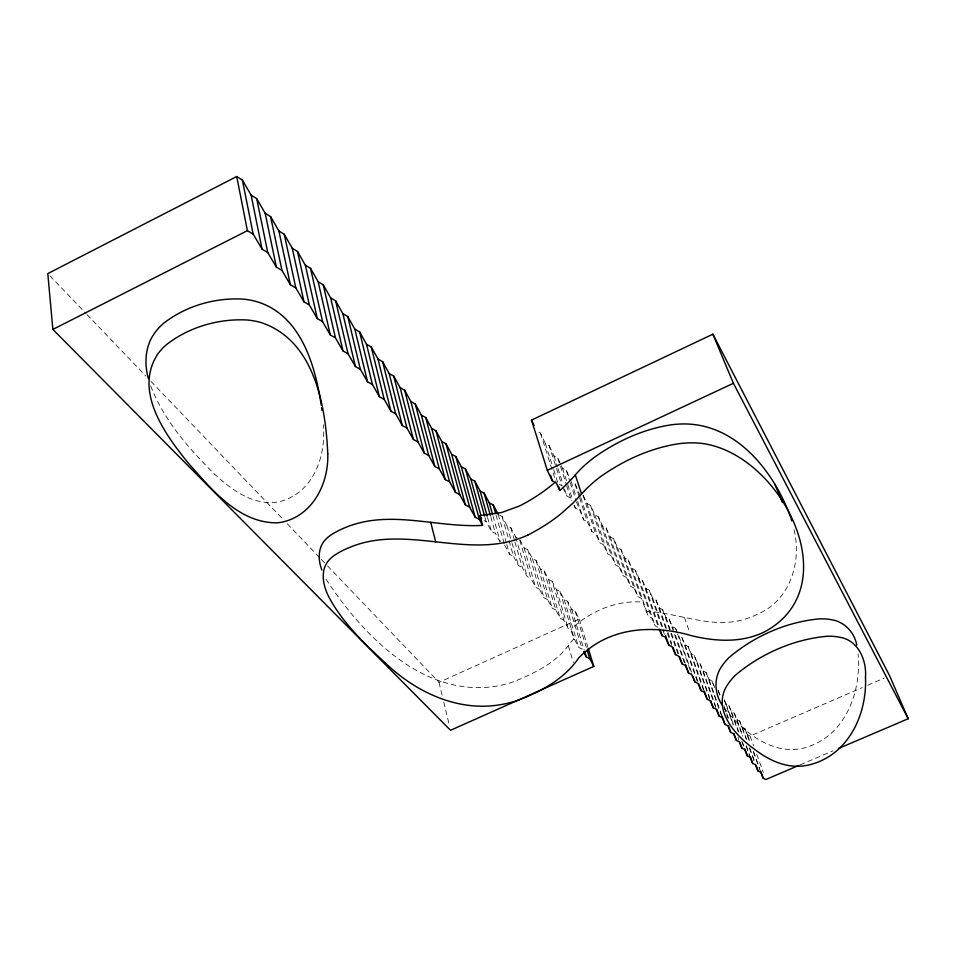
<?xml version="1.0" encoding="UTF-8"?>
<svg xmlns="http://www.w3.org/2000/svg" width="956" height="956" viewBox="0 0 956 956"><rect width="100%" height="100%" fill="white"/><g stroke="black" fill="none" stroke-linecap="round" stroke-linejoin="round"><path stroke-width="0.72" stroke-dasharray="4.78 3.58" d="M499.51 515.081L502.079 516.443L507.015 525.764L510.815 527.76L515.631 536.913L519.383 538.849L524.091 547.848L527.784 549.748L532.408 558.579L536.041 560.443L540.558 569.119L544.155 570.947L548.565 579.467L552.114 581.26L563.825 620.121L568.139 628.367L570.899 629.705L573.72 639.002L572.907 639.875A65.139 36.352 -17.9 0 0 568.318 645.659C555.077 663.309 534.296 673.263 514.364 681.449A60.348 34.583 -15.2 0 1 496.738 686.085C423.15 698.346 362.336 634.868 325.649 578.655M327.526 565.856L438.995 682.321L579.205 619.058L575.154 611.099L571.748 609.426L567.613 601.324L564.16 599.615L559.929 591.382L556.44 589.625L552.114 581.26M724.349 699.912L726.01 703.915L728.783 705.253L731.495 711.814L734.232 713.128L736.885 719.605L739.597 720.884L742.203 727.265L744.879 728.532L747.437 734.806L750.09 736.048L862.264 687.591M867.737 685.237L884.157 678.139M800.1 764.872L832.939 750.854M583.244 495.351L586.96 503.465L590.581 505.497L594.823 514.794L598.396 516.79L602.543 525.92L606.056 527.867L610.107 536.83L613.585 538.742L617.54 547.549L620.97 549.425L624.842 558.077L628.223 559.905L632.012 568.414L635.358 570.206L639.062 578.571L642.348 580.328L658.469 627.554L655.147 625.857L651.478 617.66L648.096 615.927L642.922 602.125C620.014 600.189 597.404 608.47 579.276 622.189A62.283 35.049 -17.8 0 0 570.899 629.705M646.041 611.35C680.039 612.832 713.953 630.458 747.867 618.173A43.02 24.199 -20.6 0 0 758.192 613.895C791.293 599.591 802.514 559.427 793.277 526.732M559.929 591.382L574.484 639.361L578.703 647.427L582.192 649.088L567.613 601.324M573.72 639.002L574.484 639.361M544.155 570.947L555.83 609.988L560.24 618.389L563.825 620.121M536.041 560.443L547.692 599.675L552.198 608.219L555.83 609.988M527.784 549.748L539.399 589.159L544.012 597.859L547.692 599.675M691.475 672.14L678.832 635.907L681.879 637.461L685.07 644.906L688.081 646.423L691.212 653.749L694.187 655.242L697.247 662.448L700.186 663.918L703.186 671.016L706.09 672.462L709.029 679.441L711.897 680.851L714.777 687.734M519.789 540.271L530.95 578.44L535.671 587.307L539.399 589.159M514.926 541.956L522.335 567.529L527.162 576.552L530.95 578.44M502.079 516.443L513.551 556.392L518.499 565.582L522.335 567.529M504.601 545.04L509.656 554.408L513.551 556.392M642.348 580.328L645.981 588.538L649.232 590.258L652.781 598.348L655.983 600.033L659.461 607.98L662.628 609.629L666.021 617.445L669.152 619.07L672.486 626.754L675.569 628.343L677.744 633.386M484.991 517.471L486.162 521.665L491.456 531.393L495.471 533.472L500 541.825M484.13 520.602L486.162 521.665M620.97 549.425L633.959 588.024L637.807 596.556L641.225 598.337L642.922 602.125M613.585 538.742L626.562 577.52L630.506 586.207L633.959 588.024M606.056 527.867L619.034 566.812L623.061 575.655L626.562 577.52M598.396 516.79L611.35 555.914L615.473 564.912L619.034 566.812M590.581 505.497L603.523 544.789L607.741 553.966L611.35 555.914M583.088 495.411L595.552 533.46L599.866 542.805L603.523 544.789M579.587 497.849L587.414 521.916L591.836 531.44L595.552 533.46M576.456 501.9L583.65 519.837L587.414 521.916M574.138 505.533L575.297 508.006L579.121 510.134M562.63 487.118L566.788 495.949L570.66 498.112L571.819 500.586M559.081 484.19L562.032 485.863L549.222 445.711L545.326 443.441L540.451 433.044L536.507 430.714M561.303 465.644L562.475 468.153L566.251 470.328L570.792 480.151M549.222 445.711L553.978 455.916L557.814 458.139L560.73 464.401M49.867 275.758L85.992 313.496M87.02 314.584L145.862 376.055M151.024 381.444L283.143 519.478M287.266 523.792L320.296 558.304M321.324 559.38L326.486 564.781M724.098 708.026C741.438 729.476 766.533 751.643 796.073 749.396A31.429 15.595 -20.3 0 0 800.017 748.859L801.331 748.608A27.7 13.719 -20.2 0 0 809.194 746.385C846.395 733.3 861.464 690.579 858.082 654.059M718.183 690.471L720.442 695.884M750.09 736.048L753.651 745.859M756.71 754.26L763.342 772.472M747.437 734.806L749.982 741.82M753.543 751.643L759.662 768.469M744.879 728.532L749.827 742.167M753.292 751.703L760.223 770.799M742.203 727.265L747.15 740.912M749.612 747.735L755.049 762.757M739.597 720.884L746.05 738.701M749.516 748.285L755.467 764.728M736.885 719.605L742.824 736.06M746.289 745.668L749.767 755.264M734.232 713.128L742.681 736.526M746.146 746.17L750.125 757.176M731.495 711.814L738.928 732.487M742.406 742.143L743.888 746.278M728.783 705.253L738.235 731.531M741.713 741.211L744.7 749.504M726.01 703.915L733.455 724.684M737.924 737.148L738.928 739.92M724.242 700.031L733.204 725.042M723.919 705.624L729.392 720.932M718.123 690.519L720.119 696.099M724.11 707.261L728.102 718.434M711.897 680.851L714.395 687.866M709.029 679.441L721.505 714.55M706.09 672.462L722.103 717.55M684.436 617.492L689.826 632.717M703.186 671.016L715.781 706.592M150.713 385.973C163.918 420.174 188.726 448.507 214.419 474.057C230.456 488.671 250.066 503.657 272.962 502.569A28.023 18.475 -9.5 0 0 281.996 500.968C313.843 491.492 326.355 455.092 323.248 424.751M700.186 663.918L716.223 709.221M697.247 662.448L709.854 698.191M694.187 655.242L710.236 700.76M691.212 653.749L703.831 689.658M688.081 646.423L704.154 692.156M685.07 644.906L697.701 680.971M681.879 637.461L697.964 683.397M675.569 628.343L677.039 632.537M677.517 633.936L691.666 674.494M672.486 626.754L673.454 629.55M675.402 635.154L685.141 663.165M669.152 619.07L674.028 633.111M674.518 634.521L685.261 665.436M666.021 617.445L678.688 654.024M662.628 609.629L670.443 632.215M670.921 633.625L678.246 654.8M659.461 607.98L667.503 631.295M667.969 632.669L671.757 643.651M655.983 600.033L666.882 631.689M667.36 633.063L672.104 646.83M652.781 598.348L664.133 631.426M649.232 590.258L665.352 637.282M645.981 588.538L659.222 627.315M639.062 578.571L655.147 625.857M635.358 570.206L651.478 617.66M632.012 568.414L648.096 615.927M628.223 559.905L641.225 598.337M624.842 558.077L637.807 596.556M617.54 547.549L630.506 586.207M610.107 536.83L623.061 575.655M602.543 525.92L615.473 564.912M594.823 514.794L607.741 553.966M586.96 503.465L599.866 542.805M580.34 496.152L574.52 482.278L579.121 496.427M580.794 497.562L591.836 531.44M571.246 481.573L575.847 495.746M577.675 501.41L583.65 519.837M566.251 470.328L569.8 481.31M570.242 482.672L576.014 500.526M562.475 468.153L567.338 483.27M567.78 484.644L572.644 499.761M574.413 505.258L575.297 508.006M557.814 458.139L560.037 465.034M560.479 466.409L566.239 484.334M566.681 485.708L570.66 498.112M553.978 455.916L557.515 466.958M557.957 468.344L562.809 483.521M564.578 489.042L566.788 495.949M545.326 443.441L553.249 468.392M553.691 469.778L558.101 483.64M540.451 433.044L556.308 483.055M579.205 619.058L587.797 646.925M575.154 611.099L586.327 647.451M571.748 609.426L584.176 650.008M564.16 599.615L578.703 647.427M556.44 589.625L568.139 628.367M548.565 579.467L560.24 618.389M568.306 645.659L573.385 662.58M540.558 569.119L552.198 608.219M532.408 558.579L544.012 597.859M524.091 547.848L535.671 587.307M515.631 536.913L527.162 576.552M510.815 527.76L514.519 540.534M507.015 525.764L511.52 541.407M511.926 542.829L518.499 565.582M498.219 514.412L506.393 542.984M506.8 544.406L509.656 554.408M496.033 514.949L504.194 543.606M492.926 515.75L500.239 541.586M490.775 516.79L495.471 533.472M487.548 517.483L491.456 531.393M438.995 682.321L442.389 696.434M443.751 702.074L449.511 726.058"/><path stroke-width="1.43" d="M838.412 748.524L908.2 718.733L889.63 675.784L712.889 334.194L531.512 420.114L547.31 470.34L552.293 480.796L556.308 483.055L559.846 490.512L560.909 489.568A164.862 110.848 -14.7 0 0 575.297 474.893L578.141 471.75A102.997 63.562 -19.9 0 1 594.799 457.004C617.6 440.871 643.926 428.85 671.674 424.751A76.432 47.716 -20.3 0 1 686.241 423.962C737.901 425.324 774.491 472.646 790.708 517.447M584.427 490.894L573.014 503.083L560.586 514.113A145.659 95.959 -15.2 0 1 528.118 534.894M482.469 525.394L479.374 519.407L475.216 517.256L469.659 507.17L465.441 504.959L459.752 494.67L455.462 492.412L449.631 481.908L445.281 479.589L439.306 468.87L434.872 466.504L428.754 455.57L424.249 453.144L417.975 441.971L413.398 439.485L406.957 428.085L402.309 425.528L395.7 413.876L390.968 411.271L384.192 399.369L379.377 396.68L372.422 384.527L367.522 381.779L360.376 369.339L355.393 366.518L348.068 353.804L342.989 350.912L335.46 337.91L330.286 334.947L322.566 321.646L317.296 318.587L309.35 304.976L303.984 301.845L295.822 287.911L290.349 284.697L281.96 270.44L276.38 267.13L267.752 252.515L262.064 249.122L251.117 195.12L242.394 180.063L236.73 176.513L47.8 273.595L52.855 329.414L450.539 730.288L593.807 666.428L588.227 648.311M52.855 329.414L247.389 230.659L253.197 234.16L262.064 249.122M528.106 534.894C471.416 561.817 407.77 523.458 350.207 547.179A61.244 37.595 -12.4 0 0 335.962 554.313A30.269 18.785 -12 0 0 330.179 558.866C319.173 569.418 323.02 586.542 329.617 598.384C343.539 623.826 364.989 644.117 386.057 663.619C416.458 692.67 459.047 712.363 501.601 704.476A60.825 34.344 -15.3 0 0 519.359 699.804C542.088 690.961 564.721 678.569 578.715 657.943A62.941 34.619 -17.8 0 1 587.151 650.343C616.082 626.562 656.186 625.439 690.806 635.489C711.575 640.675 733.981 642.683 754.631 635.895A43.355 24.02 -20.5 0 0 765.039 631.605C852.453 583.734 774.91 443.847 693.566 442.855A77.089 47.453 -20.2 0 0 678.891 443.704C650.905 447.898 624.352 459.967 601.288 476.136A103.893 63.192 -19.9 0 0 584.427 490.894M547.31 470.34L733.407 383.284L908.2 718.733M798.738 765.457L765.899 779.487L763.223 778.292L760.725 772.161L758.012 770.954L755.467 764.728L752.731 763.497L750.125 757.176L747.365 755.921L744.7 749.504L741.904 748.225L739.191 741.713L736.359 740.398L733.587 733.79L730.719 732.451L727.886 725.735L724.995 724.373L722.103 717.55L719.175 716.163L716.223 709.221L713.248 707.81L710.236 700.76L707.225 699.314L704.154 692.156L701.107 690.686L697.964 683.397L694.881 681.903L691.666 674.494L688.547 672.964L685.261 665.436L682.094 663.87L678.736 656.21L675.534 654.621L672.104 646.83L668.865 645.204L665.352 637.282L662.066 635.62L659.066 628.905M482.649 525.382L479.936 515.607L501.649 512.488L519.538 505.987A144.595 97.249 -15.1 0 0 554.695 482.625M481.836 525.43C436.581 527.784 389.905 509.285 345.941 527.318A60.706 37.81 -12.3 0 0 331.816 534.428A30.006 18.881 -11.8 0 0 326.104 538.969C317.715 546.999 317.882 560.001 321.897 570.111M583.566 651.729L586.327 657.011L589.768 658.636L593.807 666.428M251.117 195.12L256.674 198.561L265.171 213.272L270.62 216.63L278.889 230.994L284.243 234.268L292.285 248.309L297.531 251.5L305.37 265.218L310.533 268.325L318.157 281.745L323.224 284.78L330.668 297.902L335.64 300.853L342.893 313.699L347.781 316.579L354.843 329.139L359.647 331.947L366.53 344.256L371.263 346.992L377.979 359.038L382.627 361.715L389.176 373.497L393.741 376.114L400.134 387.67L404.627 390.215L410.865 401.532L415.286 404.018L421.369 415.107L425.731 417.545L431.67 428.408L435.948 430.786L441.756 441.445L445.974 443.763L451.638 454.22L455.785 456.49L461.318 466.731L465.417 468.954L470.818 479.004L474.845 481.179L480.127 491.037L484.106 493.153L489.269 502.832L493.177 504.911L498.219 514.412M722.198 705.134C714.216 693.447 713.606 677.123 722.27 665.615A61.053 32.205 -20.4 0 1 729.117 657.477C754.392 635.979 787.039 621.603 820.272 618.819A50.513 26.744 -21 0 1 832.126 619.847C844.745 621.962 854.568 632.669 856.755 645.097M479.936 515.607L481.549 518.558M531.512 420.114L534.01 425.42M712.889 334.194L733.407 383.284M774.802 484.13L782.45 502.438M760.677 771.277L763.223 778.292M756.041 765.493L758.012 770.954M750.257 756.638L752.731 763.497M744.879 749.026L747.365 755.921M739.92 742.681L741.904 748.225M733.873 733.443L736.359 740.398M728.233 725.461L730.719 732.451M722.007 715.948L724.995 724.373M716.749 709.316L719.175 716.163M710.822 700.939L713.248 707.81M704.321 691.033L707.225 699.314M698.681 683.743L701.107 690.686M692.933 676.322L694.881 681.903M685.619 664.563L688.547 672.964M679.656 656.832L682.094 663.87M673.167 647.762L675.534 654.621M665.555 635.561L668.865 645.204M660.178 630.076L662.066 635.62M575.309 474.893L581.571 494.037M558.519 486.353L559.846 490.512M550.537 475.24L552.293 480.796M587.187 650.247L589.768 658.636M584.606 651.418L586.327 657.011M791.054 518.606L791.747 520.936M493.177 504.911L495.626 513.515M489.269 502.832L492.519 514.316M484.106 493.153L490.38 515.404M480.127 491.037L487.166 516.085M474.845 481.179L484.608 516.073M470.818 479.004L480.916 515.344M465.417 468.954L479.374 519.407M461.318 466.731L475.216 517.256M455.785 456.49L469.659 507.17M451.638 454.22L465.441 504.959M445.974 443.763L459.752 494.67M441.756 441.445L455.462 492.412M435.948 430.786L449.631 481.908M431.67 428.408L445.281 479.589M425.731 417.545L439.306 468.87M421.369 415.107L434.872 466.504M415.286 404.018L428.754 455.57M410.865 401.532L424.249 453.144M404.627 390.215L417.975 441.971M400.134 387.67L413.398 439.485M393.741 376.114L406.957 428.085M430.69 522.251L435.661 541.789M389.176 373.497L402.309 425.528M382.627 361.715L395.7 413.876M377.979 359.038L390.968 411.271M371.263 346.992L384.192 399.369M366.53 344.256L379.377 396.68M359.647 331.947L372.422 384.527M354.843 329.139L367.522 381.779M347.781 316.579L360.376 369.339M342.893 313.699L355.393 366.518M335.64 300.853L348.068 353.804M148.419 378.695C144.141 363.603 145.061 346.275 154.514 333.25A65.916 47.155 -6.6 0 1 163.345 323.534C185.727 305.86 215.387 297.328 243.768 299.156A60.419 43.498 -7.2 0 1 257.367 301.833C300.889 315.361 315.169 365.013 321.264 405.248M330.668 297.902L342.989 350.912M323.224 284.78L335.46 337.91M318.157 281.745L330.286 334.947M310.533 268.325L322.566 321.646M305.37 265.218L317.296 318.587M297.531 251.5L309.35 304.976M292.285 248.309L303.984 301.845M284.243 234.268L295.822 287.911M278.889 230.994L290.349 284.697M270.62 216.63L281.96 270.44M265.171 213.272L276.38 267.13M256.674 198.561L267.752 252.515M242.394 180.063L253.197 234.16M236.73 176.513L247.389 230.659M321.61 407.806L321.969 410.351M865.491 677.23C867.068 712.112 850.505 750.795 815.611 762.972A27.891 13.587 -20.2 0 1 807.701 765.218L806.374 765.469A31.644 15.451 -20.2 0 1 802.395 766.019C784.888 767.883 768.003 759.733 754.499 749.229C734.555 735.248 710.511 707.679 728.639 683.158A61.507 31.93 -20.3 0 1 735.57 675.044C761.155 653.534 794.006 639.146 827.454 636.23A50.883 26.529 -20.9 0 1 839.38 637.198C858.118 639.887 866.793 660.142 865.491 677.23M327.765 453.909C328.78 481.908 314.273 512.798 285.808 521.199A28.286 18.403 -9.7 0 1 276.69 522.836C238.462 522.872 211.575 489.329 188.392 463.218C165.065 434.418 133.744 391.637 157.489 354.413A66.585 47.047 -7 0 1 166.428 344.686C189.121 326.928 219.032 318.324 247.7 320.033A61.041 43.402 -7.5 0 1 261.43 322.662C314.321 340.515 325.637 405.045 327.765 453.909"/></g></svg>
